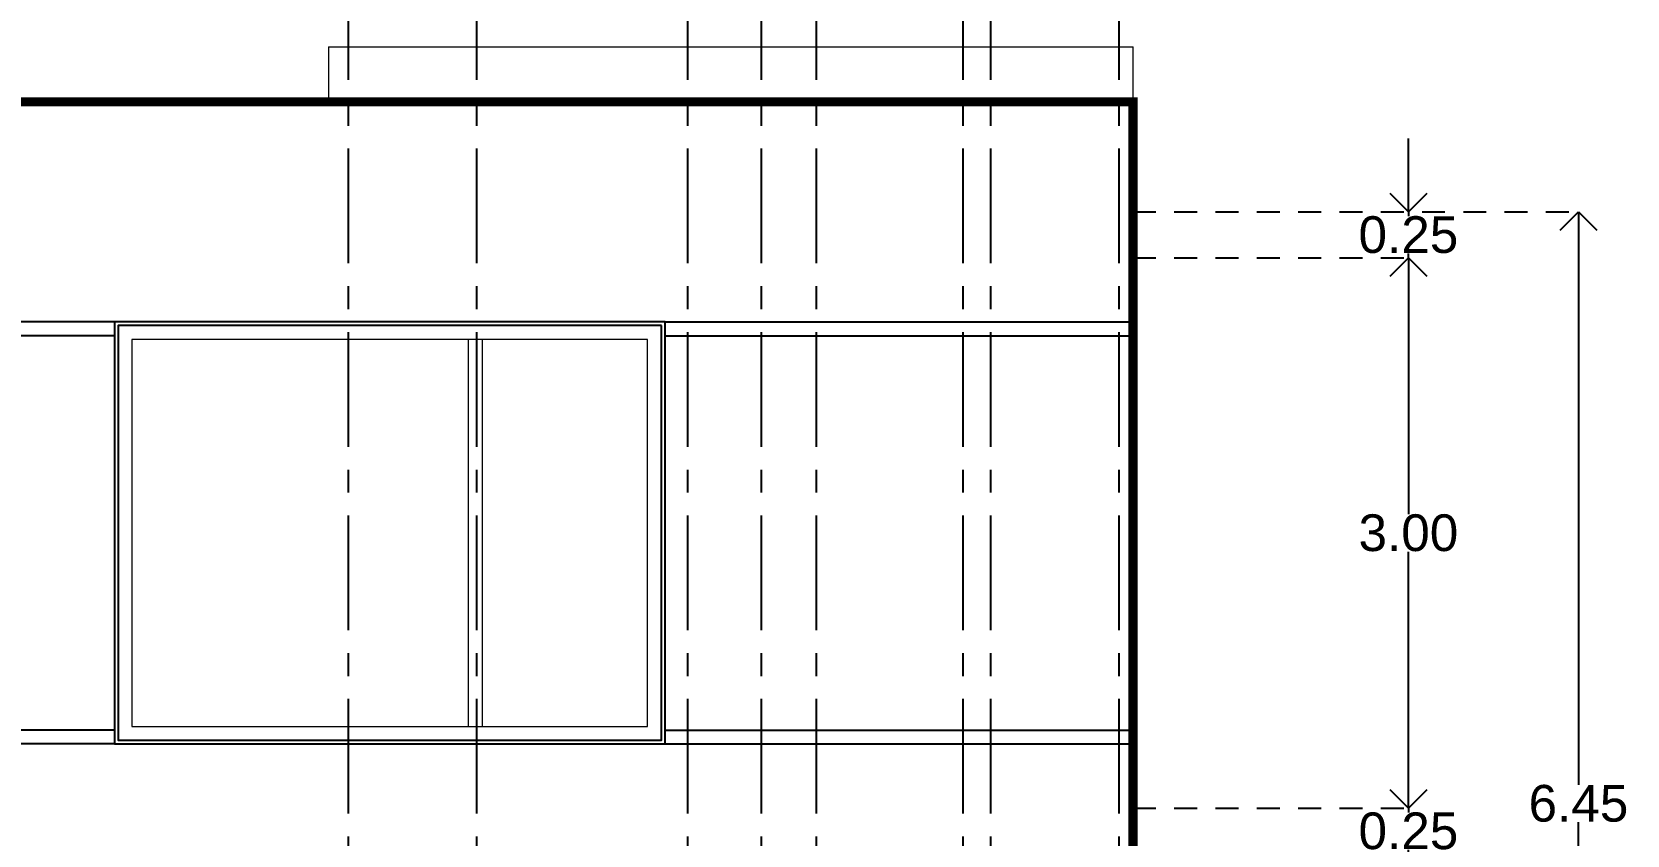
# Model space of a CAD drawing. Header units: metres. Extents: x -58 to 722, y -1100 to 345.
# Drawn here: x 31.46 to 40.15, y 108.85 to 113.23 of the extents above; entities that cross this region are included whole.
import ezdxf

# ---------------------------------------------------------------- set-up
doc = ezdxf.new("R2010")
doc.units = ezdxf.units.M
doc.header["$MEASUREMENT"] = 0
for name, pattern in [('CENTER2', [1.125, 0.75, -0.125, 0.125, -0.125]), ('CENTERX2', [4, 2.5, -0.5, 0.5, -0.5]), ('HIDDEN2', [0.1875, 0.125, -0.0625])]:
    doc.linetypes.add(name, pattern=pattern)
doc.layers.get('0').update_dxf_attribs({"color": 255})
doc.layers.get('DEFPOINTS').update_dxf_attribs({"color": 250})
doc.layers.add('FSR_ARQ_002MURO', color=150, linetype='Continuous', lineweight=30)
doc.layers.add('FSR_ARQ_013VENTANAS', color=4, linetype='Continuous', lineweight=5)
for name, color, linetype in [('FSR_ARQ_007PROYECCIONES', 200, 'HIDDEN2'), ('FSR_ARQ_015COTAS', 125, 'Continuous'), ('FSR_ARQ_016EJES', 135, 'CENTER2'), ('FSR_ARQ_29PERFILES ACERO', 143, 'Continuous')]:
    doc.layers.add(name, color=color, linetype=linetype)
doc.styles.add('style1', font='arial.ttf')
doc.dimstyles.new('PP_PACO', dxfattribs={"dimtxt": 0.18, "dimasz": 0.075, "dimexe": 0.075, "dimexo": 0, "dimgap": 0, "dimtad": 0, "dimtih": 1, "dimtoh": 1, "dimzin": 1, "dimdsep": 46, "dimtxsty": 'style1', "dimcen": 0.15, "dimse1": 1, "dimse2": 1, "dimclrd": 256, "dimclre": 256, "dimadec": 0, "dimazin": 0, "dimtfac": 1, "dimtmove": 0, "dimatfit": 3, "dimfxl": 0.075, "dimarcsym": 0})

# ---------------------------------------------------------------- blocks, each defined once
blk = doc.blocks.new('_Open90')
at = {"color": 0, "linetype": 'ByBlock', "lineweight": -2}
for p, q in [((-0.5, 0.5), (0, 0)), ((0, 0), (-1, 0)), ((0, 0), (-0.5, -0.5))]:
    blk.add_line(p, q, dxfattribs=at)
blk = doc.blocks.new('*D338')
at = {"layer": 'DEFPOINTS', "color": 0, "ltscale": 0.01, "transparency": 16777216}
for p in [(38.9621, 109.0015), (38.9621, 109.0015), (38.9621, 108.7515)]:
    blk.add_point(p, dxfattribs=at)
at = {"layer": 'FSR_ARQ_015COTAS', "lineweight": -2, "ltscale": 0.01, "transparency": 16777216}
for p, q in [((38.9621, 109.2015), (38.9621, 109.4015)), ((38.9621, 109.0015), (38.9621, 108.9786)), ((38.9621, 108.7515), (38.9621, 108.7744)), ((38.9621, 108.5515), (38.9621, 108.3515))]:
    blk.add_line(p, q, dxfattribs=at)
at = {"layer": 'FSR_ARQ_015COTAS', "lineweight": -2, "ltscale": 0.01, "transparency": 16777216, "xscale": 0.2, "yscale": 0.2, "zscale": 0.2}
for p, rotation in [((38.9621, 109.0015), 270), ((38.9621, 108.7515), 90)]:
    blk.add_blockref('_Open90', p, dxfattribs=dict(at, rotation=rotation))
at = {"layer": 'FSR_ARQ_015COTAS', "color": 0, "ltscale": 0.01, "transparency": 16777216, "insert": (38.9621, 108.8765), "char_height": 0.2, "attachment_point": 5, "style": 'style1'}
blk.add_mtext('0.25', dxfattribs=at)
blk = doc.blocks.new('*D339')
at = {"layer": 'DEFPOINTS', "color": 0, "ltscale": 0.01, "transparency": 16777216}
for p in [(38.9621, 112.0015), (38.9621, 112.0015), (38.9621, 109.0015)]:
    blk.add_point(p, dxfattribs=at)
at = {"layer": 'FSR_ARQ_015COTAS', "lineweight": -2, "ltscale": 0.01, "transparency": 16777216}
for p, q in [((38.9621, 111.8015), (38.9621, 110.6037)), ((38.9621, 109.2015), (38.9621, 110.3993))]:
    blk.add_line(p, q, dxfattribs=at)
at = {"layer": 'FSR_ARQ_015COTAS', "lineweight": -2, "ltscale": 0.01, "transparency": 16777216, "xscale": 0.2, "yscale": 0.2, "zscale": 0.2}
for p, rotation in [((38.9621, 112.0015), 90), ((38.9621, 109.0015), 270)]:
    blk.add_blockref('_Open90', p, dxfattribs=dict(at, rotation=rotation))
at = {"layer": 'FSR_ARQ_015COTAS', "color": 0, "ltscale": 0.01, "transparency": 16777216, "insert": (38.9621, 110.5015), "char_height": 0.2, "attachment_point": 5, "style": 'style1'}
blk.add_mtext('3.00', dxfattribs=at)
blk = doc.blocks.new('*D340')
at = {"layer": 'DEFPOINTS', "color": 0, "ltscale": 0.01, "transparency": 16777216}
for p in [(38.9621, 112.2515), (39.8886, 112.2515), (38.9621, 112.0015)]:
    blk.add_point(p, dxfattribs=at)
at = {"layer": 'FSR_ARQ_015COTAS', "lineweight": -2, "ltscale": 0.01, "transparency": 16777216}
for p, q in [((38.9621, 112.4515), (38.9621, 112.6515)), ((38.9621, 112.2515), (38.9621, 112.2286)), ((38.9621, 112.0015), (38.9621, 112.0244)), ((38.9621, 111.8015), (38.9621, 111.6015))]:
    blk.add_line(p, q, dxfattribs=at)
at = {"layer": 'FSR_ARQ_015COTAS', "lineweight": -2, "ltscale": 0.01, "transparency": 16777216, "xscale": 0.2, "yscale": 0.2, "zscale": 0.2}
for p, rotation in [((38.9621, 112.2515), 270), ((38.9621, 112.0015), 90)]:
    blk.add_blockref('_Open90', p, dxfattribs=dict(at, rotation=rotation))
at = {"layer": 'FSR_ARQ_015COTAS', "color": 0, "ltscale": 0.01, "transparency": 16777216, "insert": (38.9621, 112.1265), "char_height": 0.2, "attachment_point": 5, "style": 'style1'}
blk.add_mtext('0.25', dxfattribs=at)
blk = doc.blocks.new('*D81')
at = {"layer": 'DEFPOINTS', "color": 0, "ltscale": 0.01, "transparency": 16777216}
for p in [(38.9621, 112.2515), (38.9621, 105.8015), (39.8886, 105.8015)]:
    blk.add_point(p, dxfattribs=at)
at = {"layer": 'FSR_ARQ_015COTAS', "lineweight": -2, "ltscale": 0.01, "transparency": 16777216}
for p, q in [((39.8886, 112.0515), (39.8886, 109.1286)), ((39.8886, 106.0015), (39.8886, 108.9244))]:
    blk.add_line(p, q, dxfattribs=at)
at = {"layer": 'FSR_ARQ_015COTAS', "lineweight": -2, "ltscale": 0.01, "transparency": 16777216, "xscale": 0.2, "yscale": 0.2, "zscale": 0.2}
for p, rotation in [((39.8886, 112.2515), 90), ((39.8886, 105.8015), 270)]:
    blk.add_blockref('_Open90', p, dxfattribs=dict(at, rotation=rotation))
at = {"layer": 'FSR_ARQ_015COTAS', "color": 0, "ltscale": 0.01, "transparency": 16777216, "insert": (39.8886, 109.0265), "char_height": 0.2, "attachment_point": 5, "style": 'style1'}
blk.add_mtext('6.45', dxfattribs=at)

msp = doc.modelspace()

# ---------------------------------------------------------------- linework, layer by layer
at = {"layer": 'FSR_ARQ_002MURO', "lineweight": 0}
for p, q in [((33.078, 113.1515), (37.4614, 113.1515)), ((33.078, 113.1515), (33.078, 112.8515)), ((37.4614, 112.8515), (37.4614, 113.1515)), ((31.9114, 109.3515), (31.9114, 111.6515)), ((31.9114, 111.6515), (34.9114, 111.6515)), ((34.9114, 109.3515), (34.9114, 111.6515)), ((34.9114, 109.3515), (31.9114, 109.3515))]:
    msp.add_line(p, q, dxfattribs=at)
at = {"layer": 'FSR_ARQ_002MURO', "lineweight": 0, "const_width": 0.05}
msp.add_lwpolyline([(31.3114, 112.5515), (31.3114, 112.8515), (37.4614, 112.8515), (37.4614, 108.7515), (31.3114, 108.7515)], dxfattribs=at)
at = {"layer": 'FSR_ARQ_007PROYECCIONES'}
for points in [[(37.4614, 112.2515), (39.8886, 112.2515)], [(37.4614, 112.0015), (38.9621, 112.0015)], [(37.4614, 109.0015), (38.9621, 109.0015)]]:
    msp.add_lwpolyline(points, dxfattribs=at)
at = {"layer": 'FSR_ARQ_013VENTANAS', "lineweight": 0}
for p, q in [((33.8414, 109.4465), (33.8414, 111.5565)), ((33.9164, 109.4465), (33.9164, 111.5565))]:
    msp.add_line(p, q, dxfattribs=at)
for points in [[(34.8914, 111.6315), (31.9314, 111.6315), (31.9314, 109.3715), (34.8914, 109.3715)], [(34.8164, 111.5565), (32.0064, 111.5565), (32.0064, 109.4465), (34.8164, 109.4465)]]:
    msp.add_lwpolyline(points, close=True, dxfattribs=at)
at = {"layer": 'FSR_ARQ_016EJES', "linetype": 'CENTERX2', "ltscale": 0.25}
for p, q in [((36.5364, 103.9715), (36.5364, 116.7671)), ((33.1864, 103.9715), (33.1864, 115.3831)), ((33.8864, 103.9715), (33.8864, 115.3831)), ((35.0364, 103.9715), (35.0364, 115.3831)), ((35.4364, 103.9715), (35.4364, 115.3831)), ((35.7364, 103.9715), (35.7364, 115.3831)), ((36.6864, 103.9715), (36.6864, 115.3831)), ((37.3864, 103.9715), (37.3864, 115.3831))]:
    msp.add_line(p, q, dxfattribs=at)
at = {"layer": 'FSR_ARQ_29PERFILES ACERO', "ltscale": 0.01}
for p, q in [((31.9114, 111.6515), (31.3114, 111.6515)), ((34.9114, 111.6515), (37.4614, 111.6515)), ((31.9114, 111.5765), (31.3114, 111.5765)), ((34.9114, 111.5765), (37.4614, 111.5765)), ((31.9114, 109.4265), (31.3114, 109.4265)), ((31.9114, 109.3515), (31.3114, 109.3515)), ((34.9114, 109.4265), (37.4614, 109.4265)), ((34.9114, 109.3515), (37.4614, 109.3515))]:
    msp.add_line(p, q, dxfattribs=at)
for points in [[(34.9114, 111.6515), (31.9114, 111.6515), (31.9114, 109.3515), (34.9114, 109.3515)], [(34.8914, 111.6315), (31.9314, 111.6315), (31.9314, 109.3715), (34.8914, 109.3715)]]:
    msp.add_lwpolyline(points, close=True, dxfattribs=at)

# ---------------------------------------------------------------- dimensions: what is measured, and where the dimension line sits
at = {"layer": 'FSR_ARQ_015COTAS', "ltscale": 0.01}
for base, p1, p2, picture, middle in [((38.9621, 112.2515), (38.9621, 112.0015), (39.8886, 112.2515), '*D340', (38.9621, 112.1265)), ((39.8886, 105.8015), (38.9621, 112.2515), (38.9621, 105.8015), '*D81', (39.8886, 109.0265)), ((38.9621, 112.0015), (38.9621, 109.0015), (38.9621, 112.0015), '*D339', (38.9621, 110.5015)), ((38.9621, 109.0015), (38.9621, 108.7515), (38.9621, 109.0015), '*D338', (38.9621, 108.8765))]:
    dim = msp.add_linear_dim(base=base, p1=p1, p2=p2, angle=90, dimstyle='PP_PACO', override={"dimtxt": 0.2, "dimasz": 0.2, "dimblk1": 'Open90', "dimblk2": 'Open90', "dimsah": 1, "dimfxlon": 1}, dxfattribs=at)
    dim.commit()
    dim.dimension.update_dxf_attribs({"geometry": picture, "text_midpoint": middle})

doc.saveas('drawing.dxf')
